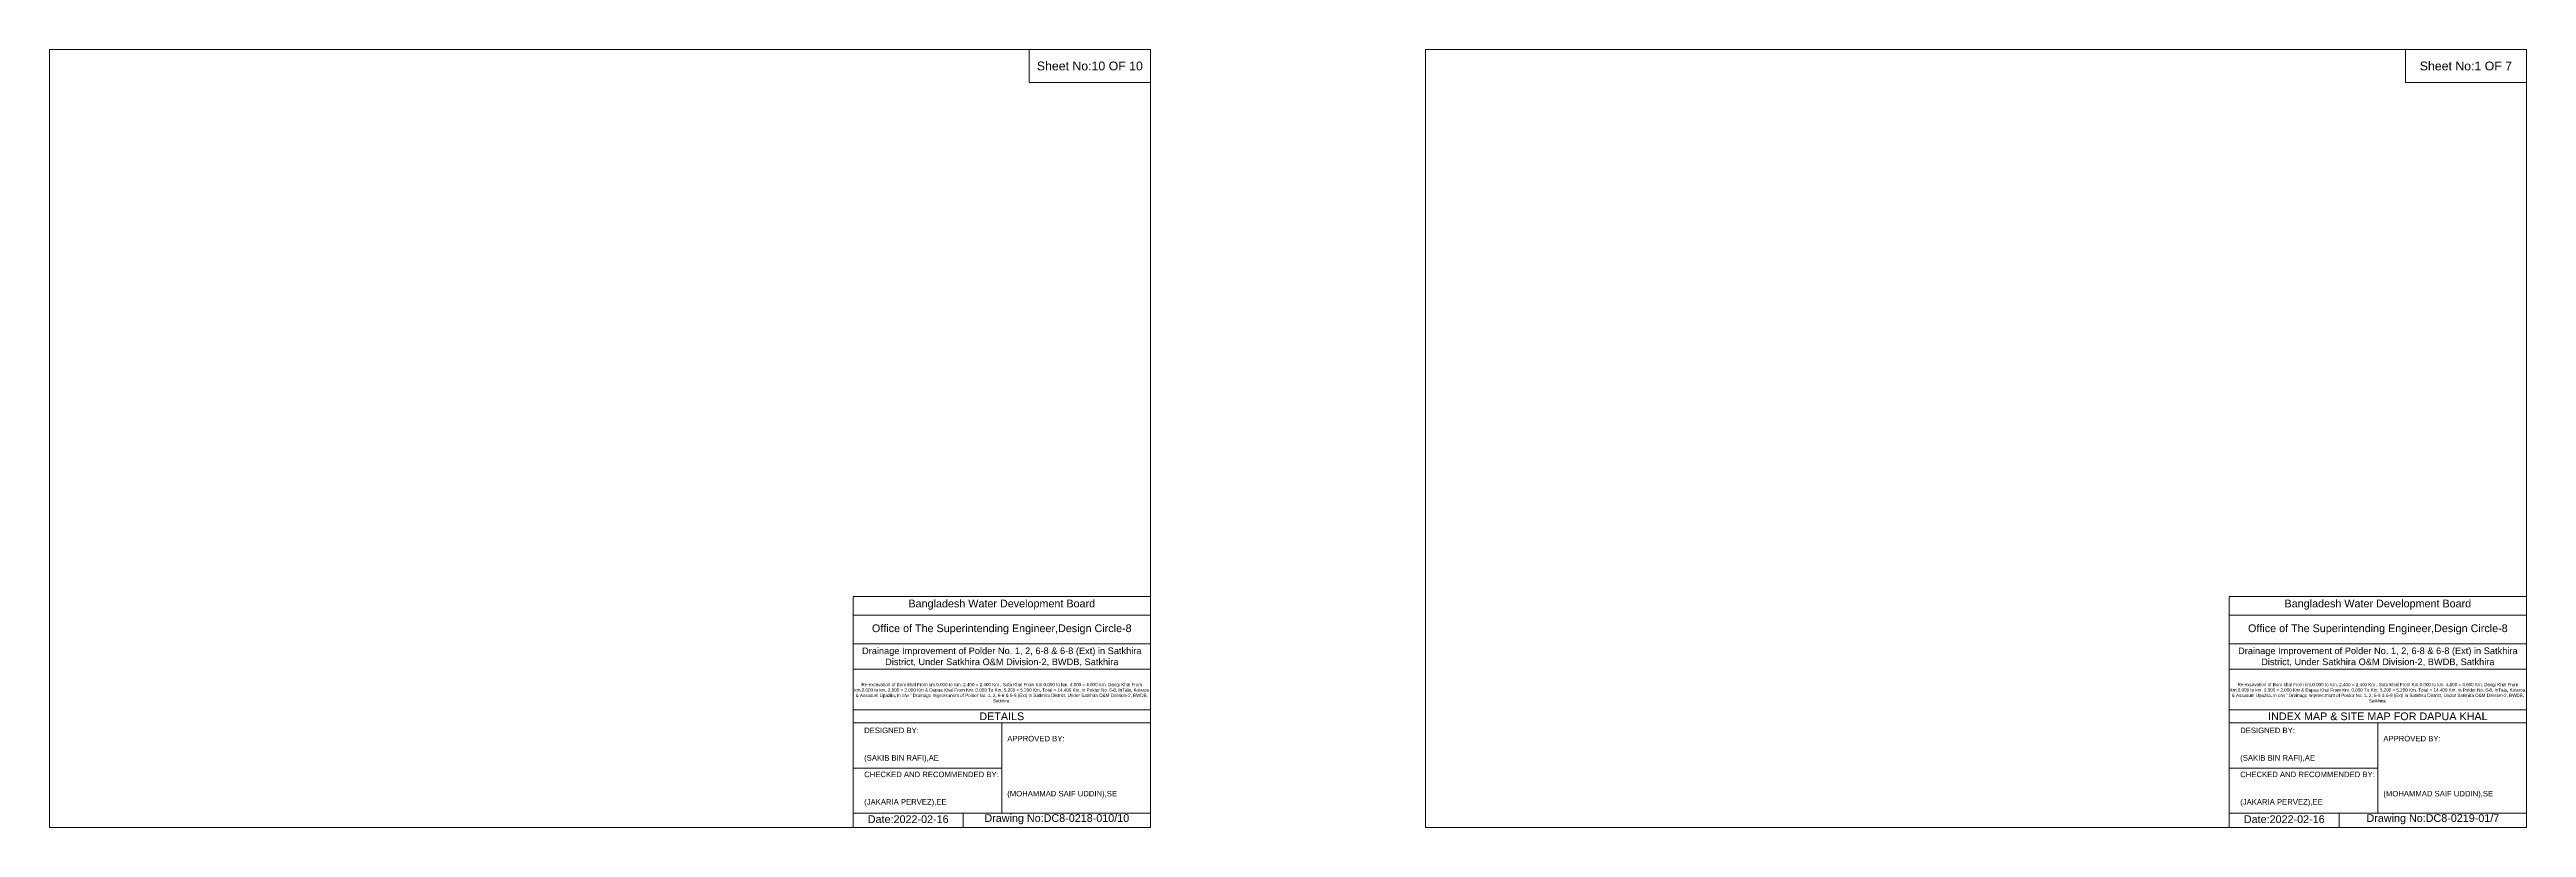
# Model space of a CAD drawing. Header units: inches. Extents: x 91000 to 408000, y -5656 to 0.
# Drawn here: x 330000 to 348000, y -5656 to 0 of the extents above; entities that cross this region are included whole.
import ezdxf

# ---------------------------------------------------------------- set-up
doc = ezdxf.new("R2010")
doc.units = ezdxf.units.IN
doc.header["$LTSCALE"] = 7
doc.header["$MEASUREMENT"] = 0
doc.layers.add('Cross Section Labels', color=7, linetype='Continuous', lineweight=9)
doc.styles.get("Standard").update_dxf_attribs({"font": 'arial.ttf'})

msp = doc.modelspace()

# ---------------------------------------------------------------- linework, layer by layer
at = {"layer": 'Cross Section Labels'}
for points in [[(330000, 0), (338000, 0), (338000, -5656), (330000, -5656)], [(337120, 0), (338000, 0), (338000, -240), (337120, -240)], [(340000, 0), (348000, 0), (348000, -5656), (340000, -5656)], [(347120, 0), (348000, 0), (348000, -240), (347120, -240)]]:
    msp.add_lwpolyline(points, close=True, dxfattribs=at)
for points in [[(335840, -5656), (335840, -3976), (338000, -3976)], [(335840, -4112), (338000, -4112)], [(345840, -5656), (345840, -3976), (348000, -3976)], [(345840, -4112), (348000, -4112)], [(335840, -4320), (338000, -4320)], [(345840, -4320), (348000, -4320)], [(335840, -4504), (338000, -4504)], [(345840, -4504), (348000, -4504)], [(335840, -4800), (338000, -4800)], [(345840, -4800), (348000, -4800)], [(335840, -4896), (338000, -4896)], [(336920, -4896), (336920, -5552)], [(345840, -4896), (348000, -4896)], [(346920, -4896), (346920, -5552)], [(335840, -5224), (336920, -5224)], [(345840, -5224), (346920, -5224)], [(335840, -5552), (338000, -5552)], [(336640, -5552), (336640, -5656)], [(345840, -5552), (348000, -5552)], [(346640, -5552), (346640, -5656)]]:
    msp.add_lwpolyline(points, dxfattribs=at)

# ---------------------------------------------------------------- texts
at = {"layer": 'Cross Section Labels', "attachment_point": 5}
for s, insert, char_height in [('Sheet No:10 OF 10', (337560, -120), 64), ('Sheet No:1 OF 7', (347560, -120), 64), ('Bangladesh Water Development Board', (336920, -4036), 56), ('Bangladesh Water Development Board', (346920, -4036), 56), ('Office of The Superintending Engineer,Design Circle-8', (336920, -4216), 56), ('Office of The Superintending Engineer,Design Circle-8', (346920, -4216), 56)]:
    msp.add_mtext(s, dxfattribs=dict(at, insert=insert, char_height=char_height))
at = {"layer": 'Cross Section Labels'}
for s, insert, char_height, width, attachment_point in [('Drainage Improvement of Polder No. 1, 2, 6-8 & 6-8 (Ext) in Satkhira District, Under Satkhira O&M Division-2, BWDB, Satkhira', (336920, -4416), 48, 2240, 5), ('Drainage Improvement of Polder No. 1, 2, 6-8 & 6-8 (Ext) in Satkhira District, Under Satkhira O&M Division-2, BWDB, Satkhira', (346920, -4416), 48, 2240, 5), ('Re-excavation of Boro khal From km.0.000 to Km. 2.400 = 2.400 Km , Soto Khal From Km.0.000 to km. 4.800 = 4.800 Km, Dangi Khal From km.0.000 to km. 2.000 = 2.000 Km & Dapua Khal From Km. 0.000 To Km. 5.200 = 5.200 Km. Total = 14.400 Km. in Polder No. 6-8, InTala, Kolaroa & Assasuni Upazila, in c/w “ Drainage Improvement of Polder No. 1, 2, 6-8 & 6-8 (Ext) in Satkhira District, Under Satkhira O&M Division-2, BWDB, Satkhira.', (336920, -4676), 23.56497918, 2160, 5), ('Re-excavation of Boro khal From km.0.000 to Km. 2.400 = 2.400 Km , Soto Khal From Km.0.000 to km. 4.800 = 4.800 Km, Dangi Khal From km.0.000 to km. 2.000 = 2.000 Km & Dapua Khal From Km. 0.000 To Km. 5.200 = 5.200 Km. Total = 14.400 Km. in Polder No. 6-8, InTala, Kolaroa & Assasuni Upazila, in c/w “ Drainage Improvement of Polder No. 1, 2, 6-8 & 6-8 (Ext) in Satkhira District, Under Satkhira O&M Division-2, BWDB, Satkhira.', (346920, -4676), 23.56497918, 2160, 5), ('DETAILS', (336920, -4848), 56, 2240, 5), ('INDEX MAP & SITE MAP FOR DAPUA KHAL', (346920, -4848), 56, 2240, 5), ('DESIGNED BY:^J^J^J(SAKIB BIN RAFI),AE', (335920, -5056), 40, 1120, 4), ('APPROVED BY:^J^J^J^J^J^J(MOHAMMAD SAIF UDDIN),SE', (336960, -5216), 40, 1120, 4), ('DESIGNED BY:^J^J^J(SAKIB BIN RAFI),AE', (345920, -5056), 40, 1120, 4), ('APPROVED BY:^J^J^J^J^J^J(MOHAMMAD SAIF UDDIN),SE', (346960, -5216), 40, 1120, 4), ('CHECKED AND RECOMMENDED BY:^J^J^J(JAKARIA PERVEZ),EE', (335920, -5376), 40, 1120, 4), ('CHECKED AND RECOMMENDED BY:^J^J^J(JAKARIA PERVEZ),EE', (345920, -5376), 40, 1120, 4), ('Date:2022-02-16', (336240, -5596), 56, 1120, 5), ('Drawing No:DC8-0218-010/10', (337320, -5596), 56, 1760, 5), ('Date:2022-02-16', (346240, -5596), 56, 1120, 5), ('Drawing No:DC8-0219-01/7', (347320, -5596), 56, 1760, 5)]:
    msp.add_mtext(s, dxfattribs=dict(at, insert=insert, char_height=char_height, width=width, attachment_point=attachment_point))

doc.saveas('drawing.dxf')
